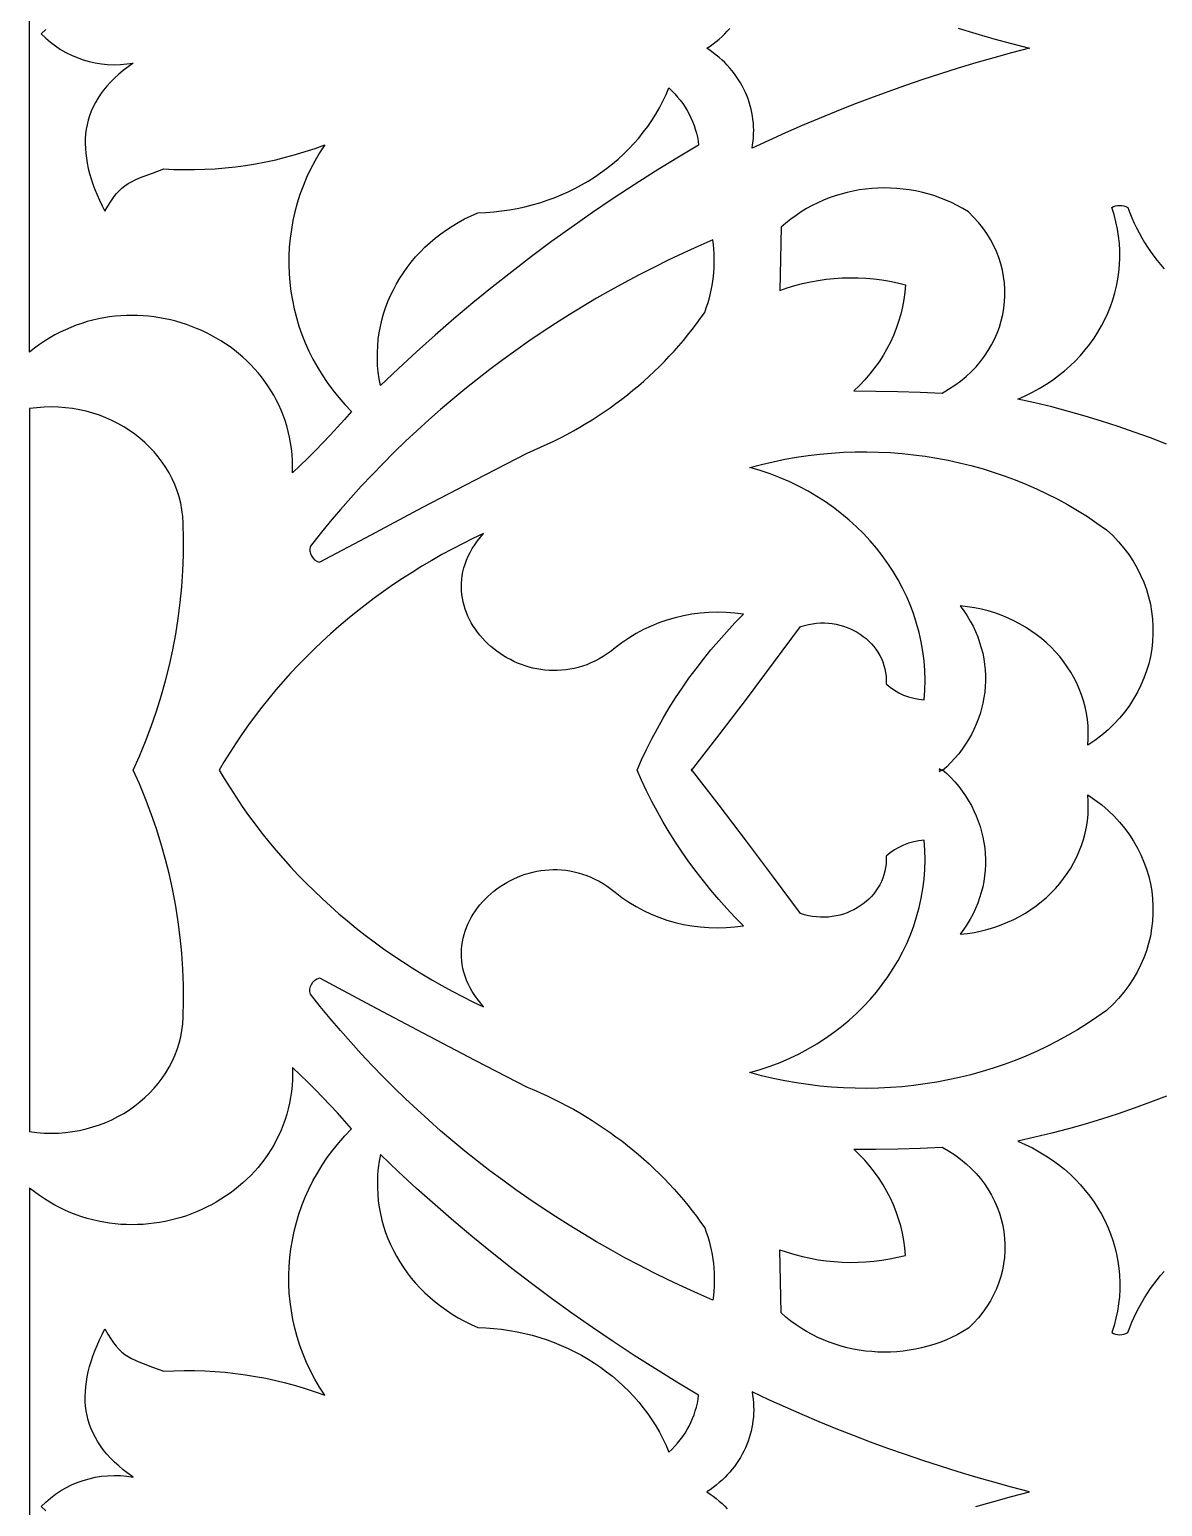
# Model space of a CAD drawing. Extents: x -3069 to -2029, y 258 to 1298.
# Drawn here: x -2194.2 to -2126.8, y 734 to 821.8 of the extents above; entities that cross this region are included whole.
import ezdxf

# ---------------------------------------------------------------- set-up
doc = ezdxf.new("R2010")
doc.units = 0
doc.layers.add('LAYER_1', color=18, linetype='CONTINUOUS')

msp = doc.modelspace()

# ---------------------------------------------------------------- linework, layer by layer
at = {"layer": 'LAYER_1'}
for points in [[(-2193.243, 821.799), (-2193.506, 821.54), (-2193.242, 821.28), (-2192.963, 821.039), (-2192.67, 820.816), (-2192.363, 820.611), (-2192.044, 820.427), (-2191.714, 820.261), (-2191.374, 820.117), (-2191.025, 819.992), (-2190.668, 819.889), (-2190.304, 819.808), (-2189.934, 819.748), (-2189.56, 819.711), (-2189.181, 819.697), (-2188.801, 819.707), (-2188.418, 819.74), (-2188.035, 819.797), (-2188.341, 819.579), (-2188.629, 819.357), (-2188.899, 819.131), (-2189.15, 818.902), (-2189.384, 818.668), (-2189.6, 818.431), (-2189.798, 818.19), (-2189.979, 817.946), (-2190.143, 817.697), (-2190.29, 817.445), (-2190.42, 817.189), (-2190.535, 816.93), (-2190.633, 816.667), (-2190.715, 816.4), (-2190.781, 816.129), (-2190.832, 815.855), (-2190.868, 815.577), (-2190.889, 815.296), (-2190.894, 815.011), (-2190.886, 814.722), (-2190.863, 814.43), (-2190.825, 814.134), (-2190.774, 813.835), (-2190.71, 813.532), (-2190.631, 813.225), (-2190.54, 812.915), (-2190.435, 812.602), (-2190.318, 812.284), (-2190.188, 811.964), (-2190.046, 811.64), (-2189.892, 811.312), (-2189.725, 810.981), (-2189.55, 811.291), (-2189.38, 811.564), (-2189.214, 811.804), (-2189.048, 812.014), (-2188.88, 812.198), (-2188.708, 812.359), (-2188.529, 812.501), (-2188.341, 812.627), (-2188.142, 812.741), (-2187.929, 812.847), (-2187.7, 812.948), (-2187.453, 813.047), (-2186.891, 813.256), (-2186.227, 813.502), (-2185.615, 813.472), (-2185.004, 813.458), (-2184.393, 813.461), (-2183.783, 813.479), (-2183.174, 813.513), (-2182.567, 813.563), (-2181.962, 813.629), (-2181.359, 813.71), (-2180.758, 813.808), (-2180.16, 813.92), (-2179.566, 814.049), (-2178.975, 814.193), (-2178.388, 814.352), (-2177.806, 814.527), (-2177.227, 814.718), (-2176.654, 814.923), (-2176.957, 814.45), (-2177.237, 813.969), (-2177.493, 813.48), (-2177.726, 812.984), (-2177.936, 812.481), (-2178.122, 811.973), (-2178.285, 811.46), (-2178.426, 810.943), (-2178.543, 810.423), (-2178.637, 809.9), (-2178.709, 809.374), (-2178.758, 808.847), (-2178.784, 808.32), (-2178.787, 807.792), (-2178.768, 807.265), (-2178.726, 806.74), (-2178.662, 806.216), (-2178.576, 805.695), (-2178.467, 805.178), (-2178.336, 804.665), (-2178.183, 804.157), (-2178.008, 803.654), (-2177.811, 803.157), (-2177.592, 802.668), (-2177.351, 802.186), (-2177.089, 801.712), (-2176.804, 801.247), (-2176.498, 800.792), (-2176.171, 800.348), (-2175.821, 799.914), (-2175.451, 799.492), (-2175.059, 799.083), (-2175.476, 798.608), (-2175.9, 798.138), (-2176.33, 797.673), (-2176.766, 797.213), (-2177.208, 796.758), (-2177.655, 796.309), (-2178.109, 795.866), (-2178.569, 795.427), (-2178.564, 795.796), (-2178.573, 796.159), (-2178.596, 796.516), (-2178.633, 796.868), (-2178.684, 797.214), (-2178.747, 797.554), (-2178.823, 797.888), (-2178.912, 798.216), (-2179.013, 798.538), (-2179.125, 798.853), (-2179.249, 799.162), (-2179.384, 799.464), (-2179.531, 799.759), (-2179.687, 800.047), (-2179.854, 800.328), (-2180.031, 800.602), (-2180.218, 800.868), (-2180.414, 801.127), (-2180.619, 801.378), (-2180.833, 801.621), (-2181.055, 801.857), (-2181.286, 802.084), (-2181.524, 802.304), (-2181.769, 802.515), (-2182.022, 802.717), (-2182.282, 802.911), (-2182.548, 803.096), (-2182.821, 803.273), (-2183.1, 803.44), (-2183.384, 803.599), (-2183.673, 803.748), (-2183.968, 803.887), (-2184.267, 804.017), (-2184.571, 804.138), (-2184.879, 804.249), (-2185.19, 804.35), (-2185.506, 804.44), (-2185.824, 804.521), (-2186.145, 804.591), (-2186.469, 804.651), (-2186.795, 804.7), (-2187.123, 804.739), (-2187.452, 804.766), (-2187.783, 804.783), (-2188.115, 804.789), (-2188.448, 804.783), (-2188.781, 804.766), (-2189.114, 804.737), (-2189.447, 804.697), (-2189.779, 804.645), (-2190.111, 804.581), (-2190.441, 804.505), (-2190.77, 804.417), (-2191.097, 804.316), (-2191.422, 804.204), (-2191.745, 804.078), (-2192.065, 803.94), (-2192.382, 803.789), (-2192.696, 803.624), (-2193.006, 803.447), (-2193.312, 803.257), (-2193.614, 803.053), (-2193.912, 802.835), (-2194.204, 802.604), (-2194.204, 821.541), (-2194.204, 840.478)], [(-2138.987, 821.865), (-2137.931, 821.548), (-2136.871, 821.244), (-2135.807, 820.953), (-2134.738, 820.674), (-2135.807, 820.395), (-2136.871, 820.103), (-2137.931, 819.799), (-2138.987, 819.483), (-2140.038, 819.154), (-2141.084, 818.812), (-2142.124, 818.459), (-2143.16, 818.093), (-2144.19, 817.714), (-2145.215, 817.324), (-2146.234, 816.921), (-2147.248, 816.507), (-2148.256, 816.08), (-2149.257, 815.641), (-2150.253, 815.19), (-2151.243, 814.728), (-2151.206, 814.942), (-2151.178, 815.157), (-2151.158, 815.371), (-2151.147, 815.585), (-2151.144, 815.798), (-2151.149, 816.01), (-2151.163, 816.222), (-2151.185, 816.432), (-2151.214, 816.641), (-2151.252, 816.849), (-2151.298, 817.055), (-2151.351, 817.259), (-2151.412, 817.461), (-2151.481, 817.661), (-2151.557, 817.858), (-2151.64, 818.053), (-2151.731, 818.245), (-2151.83, 818.434), (-2151.935, 818.62), (-2152.048, 818.803), (-2152.167, 818.983), (-2152.294, 819.158), (-2152.427, 819.33), (-2152.567, 819.498), (-2152.714, 819.661), (-2152.868, 819.821), (-2153.028, 819.975), (-2153.194, 820.125), (-2153.367, 820.27), (-2153.546, 820.41), (-2153.731, 820.545), (-2153.923, 820.674), (-2153.731, 820.803), (-2153.546, 820.938), (-2153.367, 821.078), (-2153.194, 821.223), (-2153.028, 821.372), (-2152.868, 821.527), (-2152.714, 821.686), (-2152.567, 821.85)], [(-2126.605, 797.133), (-2127.555, 797.501), (-2128.513, 797.851), (-2129.479, 798.184), (-2130.453, 798.501), (-2131.436, 798.799), (-2132.425, 799.081), (-2133.422, 799.344), (-2134.426, 799.59), (-2135.437, 799.818), (-2134.997, 800.01), (-2134.571, 800.218), (-2134.16, 800.443), (-2133.763, 800.683), (-2133.381, 800.938), (-2133.015, 801.207), (-2132.665, 801.49), (-2132.33, 801.786), (-2132.011, 802.094), (-2131.71, 802.414), (-2131.425, 802.745), (-2131.157, 803.086), (-2130.906, 803.438), (-2130.674, 803.799), (-2130.459, 804.168), (-2130.263, 804.546), (-2130.085, 804.931), (-2129.926, 805.324), (-2129.787, 805.722), (-2129.667, 806.127), (-2129.566, 806.536), (-2129.486, 806.95), (-2129.426, 807.368), (-2129.387, 807.789), (-2129.369, 808.213), (-2129.372, 808.639), (-2129.397, 809.067), (-2129.444, 809.495), (-2129.513, 809.924), (-2129.604, 810.353), (-2129.718, 810.78), (-2129.855, 811.206), (-2129.743, 811.26), (-2129.624, 811.299), (-2129.502, 811.322), (-2129.379, 811.33), (-2129.255, 811.322), (-2129.133, 811.299), (-2129.015, 811.26), (-2128.902, 811.206), (-2128.784, 810.894), (-2128.657, 810.586), (-2128.522, 810.284), (-2128.378, 809.987), (-2128.226, 809.695), (-2128.067, 809.409), (-2127.9, 809.128), (-2127.725, 808.853), (-2127.543, 808.583), (-2127.354, 808.319), (-2127.158, 808.061), (-2126.955, 807.809), (-2126.745, 807.562)], [(-2193.243, 733.702), (-2193.506, 733.962), (-2193.242, 734.222), (-2192.963, 734.463), (-2192.67, 734.686), (-2192.363, 734.89), (-2192.044, 735.075), (-2191.714, 735.24), (-2191.374, 735.385), (-2191.025, 735.509), (-2190.668, 735.612), (-2190.304, 735.694), (-2189.934, 735.753), (-2189.56, 735.79), (-2189.181, 735.804), (-2188.801, 735.795), (-2188.418, 735.762), (-2188.035, 735.704), (-2188.341, 735.922), (-2188.629, 736.145), (-2188.899, 736.37), (-2189.15, 736.6), (-2189.384, 736.833), (-2189.6, 737.071), (-2189.798, 737.311), (-2189.979, 737.556), (-2190.143, 737.804), (-2190.29, 738.057), (-2190.42, 738.312), (-2190.535, 738.572), (-2190.633, 738.835), (-2190.715, 739.102), (-2190.781, 739.372), (-2190.832, 739.647), (-2190.868, 739.924), (-2190.889, 740.206), (-2190.894, 740.491), (-2190.886, 740.78), (-2190.863, 741.072), (-2190.825, 741.368), (-2190.774, 741.667), (-2190.71, 741.97), (-2190.631, 742.277), (-2190.54, 742.587), (-2190.435, 742.9), (-2190.318, 743.217), (-2190.188, 743.538), (-2190.046, 743.862), (-2189.892, 744.19), (-2189.725, 744.521), (-2189.55, 744.211), (-2189.38, 743.938), (-2189.214, 743.698), (-2189.048, 743.488), (-2188.88, 743.304), (-2188.708, 743.143), (-2188.529, 743.001), (-2188.341, 742.875), (-2188.142, 742.761), (-2187.929, 742.655), (-2187.7, 742.554), (-2187.453, 742.455), (-2186.891, 742.246), (-2186.227, 742), (-2185.615, 742.03), (-2185.004, 742.043), (-2184.393, 742.041), (-2183.783, 742.023), (-2183.174, 741.989), (-2182.567, 741.939), (-2181.962, 741.873), (-2181.359, 741.791), (-2180.758, 741.694), (-2180.16, 741.581), (-2179.566, 741.453), (-2178.975, 741.309), (-2178.388, 741.149), (-2177.806, 740.974), (-2177.227, 740.784), (-2176.654, 740.578), (-2176.957, 741.051), (-2177.237, 741.533), (-2177.493, 742.022), (-2177.726, 742.518), (-2177.936, 743.02), (-2178.122, 743.528), (-2178.285, 744.041), (-2178.426, 744.558), (-2178.543, 745.079), (-2178.637, 745.602), (-2178.709, 746.128), (-2178.758, 746.654), (-2178.784, 747.182), (-2178.787, 747.71), (-2178.768, 748.236), (-2178.726, 748.762), (-2178.662, 749.286), (-2178.576, 749.806), (-2178.467, 750.324), (-2178.336, 750.837), (-2178.183, 751.345), (-2178.008, 751.848), (-2177.811, 752.344), (-2177.592, 752.834), (-2177.351, 753.316), (-2177.089, 753.79), (-2176.804, 754.255), (-2176.498, 754.71), (-2176.171, 755.154), (-2175.821, 755.588), (-2175.451, 756.01), (-2175.059, 756.419), (-2175.476, 756.894), (-2175.9, 757.364), (-2176.33, 757.829), (-2176.766, 758.289), (-2177.208, 758.743), (-2177.655, 759.192), (-2178.109, 759.636), (-2178.569, 760.074), (-2178.564, 759.706), (-2178.573, 759.343), (-2178.596, 758.986), (-2178.633, 758.634), (-2178.684, 758.288), (-2178.747, 757.948), (-2178.823, 757.613), (-2178.912, 757.285), (-2179.013, 756.964), (-2179.125, 756.649), (-2179.249, 756.34), (-2179.384, 756.038), (-2179.531, 755.743), (-2179.687, 755.455), (-2179.854, 755.174), (-2180.031, 754.9), (-2180.218, 754.634), (-2180.414, 754.375), (-2180.619, 754.124), (-2180.833, 753.88), (-2181.055, 753.645), (-2181.286, 753.417), (-2181.524, 753.198), (-2181.769, 752.987), (-2182.022, 752.785), (-2182.282, 752.591), (-2182.548, 752.405), (-2182.821, 752.229), (-2183.1, 752.061), (-2183.384, 751.903), (-2183.673, 751.754), (-2183.968, 751.614), (-2184.267, 751.484), (-2184.571, 751.364), (-2184.879, 751.253), (-2185.19, 751.152), (-2185.506, 751.061), (-2185.824, 750.981), (-2186.145, 750.911), (-2186.469, 750.851), (-2186.795, 750.801), (-2187.123, 750.763), (-2187.452, 750.735), (-2187.783, 750.719), (-2188.115, 750.713), (-2188.448, 750.719), (-2188.781, 750.736), (-2189.114, 750.764), (-2189.447, 750.805), (-2189.779, 750.857), (-2190.111, 750.921), (-2190.441, 750.997), (-2190.77, 751.085), (-2191.097, 751.185), (-2191.422, 751.298), (-2191.745, 751.424), (-2192.065, 751.562), (-2192.382, 751.713), (-2192.696, 751.877), (-2193.006, 752.054), (-2193.312, 752.245), (-2193.614, 752.449), (-2193.912, 752.666), (-2194.204, 752.897), (-2194.204, 733.96), (-2194.204, 715.024)], [(-2126.605, 758.368), (-2127.555, 758.001), (-2128.513, 757.651), (-2129.479, 757.317), (-2130.453, 757.001), (-2131.436, 756.702), (-2132.425, 756.421), (-2133.422, 756.158), (-2134.426, 755.912), (-2135.437, 755.684), (-2134.997, 755.492), (-2134.571, 755.283), (-2134.16, 755.058), (-2133.763, 754.818), (-2133.381, 754.563), (-2133.015, 754.294), (-2132.665, 754.012), (-2132.33, 753.716), (-2132.011, 753.408), (-2131.71, 753.088), (-2131.425, 752.757), (-2131.157, 752.415), (-2130.906, 752.064), (-2130.674, 751.703), (-2130.459, 751.333), (-2130.263, 750.956), (-2130.085, 750.57), (-2129.926, 750.178), (-2129.787, 749.779), (-2129.667, 749.375), (-2129.566, 748.966), (-2129.486, 748.552), (-2129.426, 748.134), (-2129.387, 747.712), (-2129.369, 747.288), (-2129.372, 746.862), (-2129.397, 746.435), (-2129.444, 746.006), (-2129.513, 745.578), (-2129.604, 745.149), (-2129.718, 744.722), (-2129.855, 744.296), (-2129.743, 744.241), (-2129.624, 744.203), (-2129.502, 744.179), (-2129.379, 744.172), (-2129.255, 744.179), (-2129.133, 744.203), (-2129.015, 744.241), (-2128.902, 744.296), (-2128.784, 744.608), (-2128.657, 744.916), (-2128.522, 745.218), (-2128.378, 745.515), (-2128.226, 745.807), (-2128.067, 746.093), (-2127.9, 746.374), (-2127.725, 746.649), (-2127.543, 746.919), (-2127.354, 747.182), (-2127.158, 747.441), (-2126.955, 747.693), (-2126.745, 747.94)], [(-2137.931, 733.953), (-2136.871, 734.257), (-2135.807, 734.549), (-2134.738, 734.828), (-2135.807, 735.107), (-2136.871, 735.398), (-2137.931, 735.703), (-2138.987, 736.019), (-2140.038, 736.348), (-2141.084, 736.689), (-2142.124, 737.043), (-2143.16, 737.409), (-2144.19, 737.787), (-2145.215, 738.178), (-2146.234, 738.58), (-2147.248, 738.995), (-2148.256, 739.422), (-2149.257, 739.861), (-2150.253, 740.311), (-2151.243, 740.774), (-2151.206, 740.56), (-2151.178, 740.345), (-2151.158, 740.131), (-2151.147, 739.917), (-2151.144, 739.704), (-2151.149, 739.491), (-2151.163, 739.28), (-2151.185, 739.07), (-2151.214, 738.86), (-2151.252, 738.653), (-2151.298, 738.447), (-2151.351, 738.243), (-2151.412, 738.041), (-2151.481, 737.841), (-2151.557, 737.644), (-2151.64, 737.449), (-2151.731, 737.257), (-2151.83, 737.067), (-2151.935, 736.881), (-2152.048, 736.699), (-2152.167, 736.519), (-2152.294, 736.344), (-2152.427, 736.172), (-2152.567, 736.004), (-2152.714, 735.84), (-2152.868, 735.681), (-2153.028, 735.526), (-2153.194, 735.377), (-2153.367, 735.232), (-2153.546, 735.092), (-2153.731, 734.957), (-2153.923, 734.828), (-2153.731, 734.699), (-2153.546, 734.564), (-2153.367, 734.424), (-2153.194, 734.279), (-2153.028, 734.129), (-2152.868, 733.975), (-2152.714, 733.815)]]:
    msp.add_lwpolyline(points, dxfattribs=at)
for points in [[(-2173.34, 800.62), (-2173.413, 801.016), (-2173.468, 801.412), (-2173.504, 801.806), (-2173.521, 802.2), (-2173.521, 802.592), (-2173.502, 802.981), (-2173.466, 803.368), (-2173.412, 803.752), (-2173.342, 804.133), (-2173.254, 804.509), (-2173.15, 804.881), (-2173.029, 805.248), (-2172.892, 805.61), (-2172.739, 805.967), (-2172.571, 806.317), (-2172.387, 806.66), (-2172.188, 806.997), (-2171.974, 807.325), (-2171.745, 807.646), (-2171.502, 807.959), (-2171.245, 808.263), (-2170.974, 808.557), (-2170.69, 808.842), (-2170.391, 809.117), (-2170.08, 809.381), (-2169.756, 809.633), (-2169.419, 809.875), (-2169.07, 810.104), (-2168.709, 810.322), (-2168.335, 810.526), (-2167.95, 810.717), (-2167.554, 810.894), (-2167.077, 810.913), (-2166.604, 810.949), (-2166.135, 811), (-2165.671, 811.068), (-2165.212, 811.151), (-2164.758, 811.249), (-2164.31, 811.362), (-2163.869, 811.49), (-2163.434, 811.633), (-2163.007, 811.789), (-2162.586, 811.96), (-2162.174, 812.145), (-2161.77, 812.343), (-2161.374, 812.554), (-2160.988, 812.778), (-2160.611, 813.015), (-2160.244, 813.264), (-2159.887, 813.526), (-2159.541, 813.799), (-2159.205, 814.084), (-2158.882, 814.381), (-2158.57, 814.688), (-2158.27, 815.007), (-2157.983, 815.336), (-2157.708, 815.676), (-2157.448, 816.025), (-2157.201, 816.385), (-2156.968, 816.754), (-2156.749, 817.133), (-2156.546, 817.52), (-2156.358, 817.917), (-2156.186, 818.322), (-2156.003, 818.146), (-2155.83, 817.964), (-2155.665, 817.776), (-2155.51, 817.582), (-2155.363, 817.383), (-2155.227, 817.179), (-2155.1, 816.97), (-2154.983, 816.756), (-2154.875, 816.538), (-2154.778, 816.317), (-2154.691, 816.091), (-2154.615, 815.862), (-2154.549, 815.63), (-2154.494, 815.395), (-2154.45, 815.157), (-2154.416, 814.917), (-2155.707, 814.148), (-2156.984, 813.362), (-2158.247, 812.558), (-2159.497, 811.737), (-2160.732, 810.9), (-2161.954, 810.046), (-2163.16, 809.175), (-2164.353, 808.288), (-2165.53, 807.385), (-2166.693, 806.465), (-2167.84, 805.53), (-2168.972, 804.579), (-2170.088, 803.612), (-2171.188, 802.63), (-2172.272, 801.632)], [(-2145.185, 800.298), (-2143.874, 800.291), (-2142.563, 800.268), (-2141.253, 800.229), (-2139.944, 800.174), (-2139.555, 800.395), (-2139.187, 800.634), (-2138.84, 800.888), (-2138.514, 801.157), (-2138.208, 801.441), (-2137.924, 801.737), (-2137.661, 802.045), (-2137.419, 802.365), (-2137.199, 802.695), (-2137, 803.034), (-2136.823, 803.381), (-2136.668, 803.736), (-2136.535, 804.098), (-2136.424, 804.464), (-2136.336, 804.836), (-2136.27, 805.211), (-2136.226, 805.589), (-2136.206, 805.969), (-2136.208, 806.349), (-2136.233, 806.729), (-2136.281, 807.109), (-2136.353, 807.486), (-2136.448, 807.86), (-2136.566, 808.231), (-2136.708, 808.597), (-2136.874, 808.957), (-2137.064, 809.31), (-2137.278, 809.656), (-2137.517, 809.993), (-2137.779, 810.32), (-2138.066, 810.638), (-2138.378, 810.943), (-2138.706, 811.142), (-2139.04, 811.326), (-2139.381, 811.494), (-2139.727, 811.648), (-2140.079, 811.786), (-2140.435, 811.91), (-2140.794, 812.019), (-2141.158, 812.113), (-2141.524, 812.192), (-2141.893, 812.256), (-2142.263, 812.306), (-2142.635, 812.341), (-2143.008, 812.362), (-2143.381, 812.368), (-2143.753, 812.359), (-2144.125, 812.336), (-2144.495, 812.298), (-2144.863, 812.247), (-2145.228, 812.18), (-2145.591, 812.1), (-2145.95, 812.005), (-2146.305, 811.896), (-2146.655, 811.773), (-2147, 811.636), (-2147.339, 811.484), (-2147.672, 811.319), (-2147.998, 811.14), (-2148.317, 810.946), (-2148.627, 810.739), (-2148.93, 810.518), (-2149.223, 810.283), (-2149.506, 810.035), (-2149.593, 806.272), (-2149.145, 806.426), (-2148.691, 806.564), (-2148.232, 806.683), (-2147.769, 806.785), (-2147.303, 806.869), (-2146.834, 806.935), (-2146.362, 806.983), (-2145.889, 807.014), (-2145.415, 807.026), (-2144.941, 807.021), (-2144.467, 806.998), (-2143.993, 806.956), (-2143.522, 806.897), (-2143.052, 806.82), (-2142.585, 806.724), (-2142.122, 806.611), (-2142.159, 806.167), (-2142.219, 805.727), (-2142.299, 805.292), (-2142.402, 804.861), (-2142.525, 804.436), (-2142.669, 804.017), (-2142.834, 803.604), (-2143.018, 803.199), (-2143.223, 802.802), (-2143.447, 802.414), (-2143.69, 802.034), (-2143.953, 801.665), (-2144.233, 801.306), (-2144.533, 800.958), (-2144.85, 800.622)], [(-2154.058, 804.97), (-2153.964, 805.23), (-2153.878, 805.492), (-2153.8, 805.756), (-2153.731, 806.022), (-2153.671, 806.289), (-2153.619, 806.558), (-2153.575, 806.827), (-2153.54, 807.098), (-2153.513, 807.369), (-2153.495, 807.641), (-2153.486, 807.914), (-2153.485, 808.187), (-2153.493, 808.46), (-2153.509, 808.732), (-2153.534, 809.005), (-2153.568, 809.278), (-2154.461, 808.887), (-2155.346, 808.484), (-2156.223, 808.069), (-2157.091, 807.641), (-2157.952, 807.201), (-2158.804, 806.748), (-2159.647, 806.284), (-2160.481, 805.807), (-2161.307, 805.319), (-2162.123, 804.819), (-2162.931, 804.308), (-2163.729, 803.784), (-2164.517, 803.25), (-2165.296, 802.704), (-2166.065, 802.147), (-2166.824, 801.579), (-2167.573, 801), (-2168.312, 800.41), (-2169.04, 799.809), (-2169.758, 799.198), (-2170.465, 798.576), (-2171.161, 797.944), (-2171.847, 797.302), (-2172.521, 796.649), (-2173.184, 795.986), (-2173.835, 795.313), (-2174.475, 794.631), (-2175.104, 793.939), (-2175.72, 793.237), (-2176.325, 792.525), (-2176.917, 791.804), (-2177.498, 791.074), (-2177.519, 790.999), (-2177.531, 790.924), (-2177.536, 790.849), (-2177.532, 790.774), (-2177.521, 790.701), (-2177.503, 790.63), (-2177.444, 790.494), (-2177.36, 790.37), (-2177.25, 790.262), (-2177.118, 790.173), (-2177.044, 790.137), (-2176.966, 790.107), (-2173.892, 791.749), (-2170.81, 793.379), (-2167.72, 794.997), (-2164.623, 796.602), (-2164.216, 796.771), (-2163.814, 796.947), (-2163.415, 797.13), (-2163.021, 797.319), (-2162.631, 797.514), (-2162.246, 797.716), (-2161.865, 797.924), (-2161.488, 798.138), (-2161.117, 798.359), (-2160.75, 798.585), (-2160.388, 798.818), (-2160.031, 799.057), (-2159.679, 799.301), (-2159.332, 799.551), (-2158.99, 799.807), (-2158.654, 800.069), (-2158.322, 800.336), (-2157.997, 800.609), (-2157.677, 800.887), (-2157.362, 801.17), (-2157.053, 801.459), (-2156.75, 801.754), (-2156.453, 802.053), (-2156.162, 802.357), (-2155.877, 802.667), (-2155.598, 802.981), (-2155.325, 803.301), (-2155.059, 803.625), (-2154.799, 803.954), (-2154.545, 804.288), (-2154.298, 804.627)], [(-2194.204, 777.751), (-2194.204, 756.254), (-2193.768, 756.2), (-2193.336, 756.168), (-2192.906, 756.158), (-2192.48, 756.169), (-2192.06, 756.201), (-2191.645, 756.253), (-2191.236, 756.325), (-2190.834, 756.416), (-2190.439, 756.526), (-2190.053, 756.654), (-2189.675, 756.799), (-2189.308, 756.962), (-2188.951, 757.142), (-2188.604, 757.338), (-2188.27, 757.55), (-2187.948, 757.777), (-2187.639, 758.018), (-2187.344, 758.274), (-2187.064, 758.544), (-2186.799, 758.827), (-2186.55, 759.122), (-2186.317, 759.43), (-2186.102, 759.75), (-2185.905, 760.081), (-2185.727, 760.422), (-2185.568, 760.774), (-2185.429, 761.136), (-2185.311, 761.506), (-2185.214, 761.886), (-2185.14, 762.274), (-2185.089, 762.669), (-2185.061, 763.072), (-2185.04, 764.02), (-2185.048, 764.967), (-2185.083, 765.912), (-2185.147, 766.854), (-2185.239, 767.794), (-2185.359, 768.73), (-2185.506, 769.663), (-2185.681, 770.592), (-2185.884, 771.515), (-2186.114, 772.433), (-2186.371, 773.346), (-2186.656, 774.252), (-2186.967, 775.152), (-2187.305, 776.044), (-2187.67, 776.928), (-2188.038, 777.751), (-2187.67, 778.573), (-2187.305, 779.458), (-2186.967, 780.35), (-2186.656, 781.249), (-2186.371, 782.156), (-2186.114, 783.068), (-2185.884, 783.987), (-2185.681, 784.91), (-2185.506, 785.839), (-2185.359, 786.771), (-2185.239, 787.708), (-2185.147, 788.648), (-2185.083, 789.59), (-2185.048, 790.535), (-2185.04, 791.482), (-2185.061, 792.43), (-2185.089, 792.833), (-2185.14, 793.228), (-2185.214, 793.616), (-2185.311, 793.995), (-2185.429, 794.366), (-2185.568, 794.728), (-2185.727, 795.079), (-2185.905, 795.421), (-2186.102, 795.752), (-2186.317, 796.071), (-2186.55, 796.379), (-2186.799, 796.675), (-2187.064, 796.958), (-2187.344, 797.227), (-2187.639, 797.483), (-2187.948, 797.725), (-2188.27, 797.952), (-2188.604, 798.164), (-2188.951, 798.36), (-2189.308, 798.539), (-2189.675, 798.702), (-2190.053, 798.848), (-2190.439, 798.976), (-2190.834, 799.086), (-2191.236, 799.177), (-2191.645, 799.249), (-2192.06, 799.301), (-2192.48, 799.333), (-2192.906, 799.344), (-2193.336, 799.334), (-2193.768, 799.302), (-2194.204, 799.248)], [(-2154.851, 777.751), (-2154.852, 777.725), (-2154.851, 777.722), (-2153.201, 779.842), (-2151.571, 781.977), (-2149.959, 784.125), (-2148.364, 786.284), (-2148.125, 786.357), (-2147.885, 786.414), (-2147.646, 786.457), (-2147.407, 786.485), (-2147.17, 786.5), (-2146.935, 786.5), (-2146.702, 786.487), (-2146.472, 786.461), (-2146.246, 786.423), (-2146.024, 786.372), (-2145.806, 786.309), (-2145.594, 786.235), (-2145.387, 786.15), (-2145.186, 786.053), (-2144.993, 785.947), (-2144.806, 785.83), (-2144.628, 785.703), (-2144.458, 785.567), (-2144.297, 785.422), (-2144.145, 785.268), (-2144.003, 785.106), (-2143.872, 784.936), (-2143.753, 784.759), (-2143.644, 784.574), (-2143.548, 784.382), (-2143.465, 784.184), (-2143.395, 783.979), (-2143.339, 783.769), (-2143.297, 783.554), (-2143.27, 783.333), (-2143.259, 783.108), (-2143.264, 782.878), (-2143.029, 782.68), (-2142.776, 782.502), (-2142.508, 782.347), (-2142.227, 782.215), (-2141.933, 782.106), (-2141.629, 782.021), (-2141.317, 781.961), (-2140.998, 781.928), (-2140.96, 782.512), (-2140.95, 783.093), (-2140.968, 783.67), (-2141.012, 784.242), (-2141.084, 784.809), (-2141.181, 785.369), (-2141.305, 785.923), (-2141.453, 786.47), (-2141.627, 787.008), (-2141.825, 787.538), (-2142.046, 788.059), (-2142.291, 788.57), (-2142.559, 789.071), (-2142.849, 789.56), (-2143.162, 790.037), (-2143.495, 790.502), (-2143.85, 790.955), (-2144.225, 791.393), (-2144.621, 791.817), (-2145.035, 792.226), (-2145.469, 792.62), (-2145.922, 792.998), (-2146.393, 793.358), (-2146.881, 793.701), (-2147.386, 794.026), (-2147.909, 794.333), (-2148.447, 794.62), (-2149.002, 794.887), (-2149.571, 795.133), (-2150.156, 795.358), (-2150.754, 795.562), (-2151.367, 795.742), (-2150.68, 795.926), (-2149.991, 796.089), (-2149.298, 796.232), (-2148.603, 796.355), (-2147.906, 796.458), (-2147.208, 796.542), (-2146.509, 796.605), (-2145.809, 796.649), (-2145.11, 796.674), (-2144.411, 796.679), (-2143.713, 796.665), (-2143.017, 796.631), (-2142.323, 796.578), (-2141.631, 796.507), (-2140.942, 796.416), (-2140.257, 796.306), (-2139.576, 796.177), (-2138.899, 796.03), (-2138.227, 795.864), (-2137.561, 795.679), (-2136.901, 795.475), (-2136.247, 795.254), (-2135.6, 795.014), (-2134.96, 794.755), (-2134.328, 794.479), (-2133.705, 794.184), (-2133.09, 793.872), (-2132.485, 793.541), (-2131.889, 793.193), (-2131.304, 792.826), (-2130.73, 792.443), (-2130.167, 792.041), (-2129.796, 791.692), (-2129.451, 791.328), (-2129.134, 790.953), (-2128.844, 790.566), (-2128.58, 790.168), (-2128.343, 789.761), (-2128.133, 789.345), (-2127.949, 788.923), (-2127.792, 788.493), (-2127.661, 788.059), (-2127.557, 787.62), (-2127.479, 787.178), (-2127.426, 786.733), (-2127.4, 786.287), (-2127.4, 785.841), (-2127.425, 785.396), (-2127.477, 784.953), (-2127.554, 784.513), (-2127.656, 784.076), (-2127.784, 783.644), (-2127.938, 783.219), (-2128.116, 782.8), (-2128.32, 782.39), (-2128.549, 781.988), (-2128.803, 781.596), (-2129.082, 781.216), (-2129.386, 780.847), (-2129.715, 780.492), (-2130.068, 780.151), (-2130.446, 779.825), (-2130.849, 779.515), (-2131.276, 779.223), (-2131.25, 779.614), (-2131.246, 780.001), (-2131.263, 780.385), (-2131.301, 780.764), (-2131.359, 781.138), (-2131.437, 781.507), (-2131.534, 781.87), (-2131.649, 782.227), (-2131.784, 782.576), (-2131.936, 782.918), (-2132.105, 783.252), (-2132.292, 783.578), (-2132.495, 783.894), (-2132.714, 784.201), (-2132.948, 784.498), (-2133.198, 784.785), (-2133.462, 785.06), (-2133.741, 785.324), (-2134.033, 785.575), (-2134.338, 785.815), (-2134.656, 786.041), (-2134.986, 786.253), (-2135.329, 786.451), (-2135.682, 786.635), (-2136.046, 786.803), (-2136.421, 786.956), (-2136.806, 787.093), (-2137.2, 787.213), (-2137.603, 787.316), (-2138.015, 787.401), (-2138.435, 787.468), (-2138.862, 787.516), (-2138.646, 787.221), (-2138.447, 786.92), (-2138.265, 786.613), (-2138.1, 786.303), (-2137.952, 785.988), (-2137.821, 785.669), (-2137.707, 785.347), (-2137.608, 785.023), (-2137.527, 784.696), (-2137.462, 784.368), (-2137.413, 784.038), (-2137.38, 783.708), (-2137.363, 783.377), (-2137.362, 783.047), (-2137.376, 782.717), (-2137.407, 782.389), (-2137.453, 782.062), (-2137.514, 781.738), (-2137.591, 781.416), (-2137.683, 781.098), (-2137.79, 780.783), (-2137.912, 780.473), (-2138.048, 780.167), (-2138.2, 779.866), (-2138.367, 779.571), (-2138.547, 779.283), (-2138.743, 779.001), (-2138.953, 778.726), (-2139.177, 778.458), (-2139.415, 778.199), (-2139.667, 777.948), (-2139.933, 777.707), (-2140.107, 777.829), (-2140.109, 777.827), (-2140.025, 777.751), (-2140.109, 777.675), (-2140.107, 777.673), (-2139.933, 777.795), (-2139.667, 777.553), (-2139.415, 777.303), (-2139.177, 777.044), (-2138.953, 776.776), (-2138.743, 776.501), (-2138.547, 776.219), (-2138.367, 775.93), (-2138.2, 775.635), (-2138.048, 775.335), (-2137.912, 775.029), (-2137.79, 774.718), (-2137.683, 774.404), (-2137.591, 774.085), (-2137.514, 773.764), (-2137.453, 773.439), (-2137.407, 773.113), (-2137.376, 772.784), (-2137.362, 772.455), (-2137.363, 772.125), (-2137.38, 771.794), (-2137.413, 771.464), (-2137.462, 771.134), (-2137.527, 770.806), (-2137.608, 770.479), (-2137.707, 770.154), (-2137.821, 769.833), (-2137.952, 769.514), (-2138.1, 769.199), (-2138.265, 768.888), (-2138.447, 768.582), (-2138.646, 768.281), (-2138.862, 767.986), (-2138.435, 768.034), (-2138.015, 768.101), (-2137.603, 768.186), (-2137.2, 768.289), (-2136.806, 768.409), (-2136.421, 768.545), (-2136.046, 768.698), (-2135.682, 768.867), (-2135.329, 769.05), (-2134.986, 769.249), (-2134.656, 769.461), (-2134.338, 769.687), (-2134.033, 769.926), (-2133.741, 770.178), (-2133.462, 770.442), (-2133.198, 770.717), (-2132.948, 771.004), (-2132.714, 771.301), (-2132.495, 771.608), (-2132.292, 771.924), (-2132.105, 772.25), (-2131.936, 772.584), (-2131.784, 772.926), (-2131.649, 773.275), (-2131.534, 773.632), (-2131.437, 773.995), (-2131.359, 774.363), (-2131.301, 774.738), (-2131.263, 775.117), (-2131.246, 775.5), (-2131.25, 775.888), (-2131.276, 776.279), (-2130.849, 775.986), (-2130.446, 775.677), (-2130.068, 775.351), (-2129.715, 775.01), (-2129.386, 774.654), (-2129.082, 774.286), (-2128.803, 773.905), (-2128.549, 773.514), (-2128.32, 773.112), (-2128.116, 772.702), (-2127.938, 772.283), (-2127.784, 771.857), (-2127.656, 771.426), (-2127.554, 770.989), (-2127.477, 770.549), (-2127.425, 770.105), (-2127.4, 769.66), (-2127.4, 769.214), (-2127.426, 768.769), (-2127.479, 768.324), (-2127.557, 767.882), (-2127.661, 767.443), (-2127.792, 767.008), (-2127.949, 766.579), (-2128.133, 766.156), (-2128.343, 765.741), (-2128.58, 765.334), (-2128.844, 764.936), (-2129.134, 764.549), (-2129.451, 764.173), (-2129.796, 763.81), (-2130.167, 763.461), (-2130.73, 763.059), (-2131.304, 762.675), (-2131.889, 762.309), (-2132.485, 761.961), (-2133.09, 761.63), (-2133.705, 761.318), (-2134.328, 761.023), (-2134.96, 760.746), (-2135.6, 760.488), (-2136.247, 760.248), (-2136.901, 760.026), (-2137.561, 759.823), (-2138.227, 759.638), (-2138.899, 759.472), (-2139.576, 759.325), (-2140.257, 759.196), (-2140.942, 759.086), (-2141.631, 758.995), (-2142.323, 758.923), (-2143.017, 758.87), (-2143.713, 758.837), (-2144.411, 758.823), (-2145.11, 758.828), (-2145.809, 758.852), (-2146.509, 758.896), (-2147.208, 758.96), (-2147.906, 759.044), (-2148.603, 759.147), (-2149.298, 759.27), (-2149.991, 759.413), (-2150.68, 759.576), (-2151.367, 759.759), (-2150.754, 759.94), (-2150.156, 760.143), (-2149.571, 760.368), (-2149.002, 760.615), (-2148.447, 760.882), (-2147.909, 761.169), (-2147.386, 761.475), (-2146.881, 761.8), (-2146.393, 762.144), (-2145.922, 762.504), (-2145.469, 762.882), (-2145.035, 763.275), (-2144.621, 763.685), (-2144.225, 764.109), (-2143.85, 764.547), (-2143.495, 764.999), (-2143.162, 765.464), (-2142.849, 765.942), (-2142.559, 766.431), (-2142.291, 766.932), (-2142.046, 767.443), (-2141.825, 767.963), (-2141.627, 768.493), (-2141.453, 769.032), (-2141.305, 769.578), (-2141.181, 770.132), (-2141.084, 770.693), (-2141.012, 771.26), (-2140.968, 771.832), (-2140.95, 772.409), (-2140.96, 772.99), (-2140.998, 773.574), (-2141.317, 773.54), (-2141.629, 773.481), (-2141.933, 773.396), (-2142.227, 773.287), (-2142.508, 773.155), (-2142.776, 772.999), (-2143.029, 772.822), (-2143.264, 772.623), (-2143.259, 772.394), (-2143.27, 772.169), (-2143.297, 771.948), (-2143.339, 771.732), (-2143.395, 771.522), (-2143.465, 771.318), (-2143.548, 771.12), (-2143.644, 770.928), (-2143.753, 770.743), (-2143.872, 770.566), (-2144.003, 770.396), (-2144.145, 770.234), (-2144.297, 770.08), (-2144.458, 769.935), (-2144.628, 769.799), (-2144.806, 769.672), (-2144.993, 769.555), (-2145.186, 769.448), (-2145.387, 769.352), (-2145.594, 769.267), (-2145.806, 769.192), (-2146.024, 769.13), (-2146.246, 769.079), (-2146.472, 769.04), (-2146.702, 769.014), (-2146.935, 769.002), (-2147.17, 769.002), (-2147.407, 769.016), (-2147.646, 769.045), (-2147.885, 769.087), (-2148.125, 769.145), (-2148.364, 769.218), (-2149.959, 771.377), (-2151.571, 773.524), (-2153.201, 775.659), (-2154.851, 777.78), (-2154.852, 777.777)], [(-2182.931, 777.751), (-2182.629, 777.242), (-2182.283, 776.686), (-2181.927, 776.136), (-2181.559, 775.593), (-2181.18, 775.057), (-2180.789, 774.528), (-2180.389, 774.006), (-2179.977, 773.492), (-2179.555, 772.985), (-2179.122, 772.485), (-2178.679, 771.994), (-2178.226, 771.51), (-2177.762, 771.034), (-2177.289, 770.566), (-2176.806, 770.106), (-2176.313, 769.655), (-2175.81, 769.212), (-2175.298, 768.778), (-2174.777, 768.352), (-2174.246, 767.936), (-2173.706, 767.528), (-2173.158, 767.13), (-2172.6, 766.741), (-2172.034, 766.361), (-2171.459, 765.991), (-2170.876, 765.631), (-2170.284, 765.28), (-2169.684, 764.94), (-2169.076, 764.609), (-2168.46, 764.289), (-2167.837, 763.979), (-2167.205, 763.68), (-2167.398, 763.902), (-2167.575, 764.126), (-2167.735, 764.352), (-2167.88, 764.579), (-2168.009, 764.808), (-2168.124, 765.037), (-2168.223, 765.266), (-2168.307, 765.496), (-2168.378, 765.726), (-2168.434, 765.956), (-2168.477, 766.185), (-2168.506, 766.413), (-2168.523, 766.641), (-2168.527, 766.867), (-2168.518, 767.091), (-2168.497, 767.313), (-2168.465, 767.534), (-2168.421, 767.751), (-2168.366, 767.967), (-2168.3, 768.179), (-2168.223, 768.388), (-2168.136, 768.593), (-2168.04, 768.795), (-2167.934, 768.993), (-2167.818, 769.186), (-2167.694, 769.375), (-2167.56, 769.559), (-2167.419, 769.738), (-2167.269, 769.911), (-2167.112, 770.079), (-2166.947, 770.241), (-2166.776, 770.396), (-2166.597, 770.546), (-2166.412, 770.688), (-2166.22, 770.823), (-2166.023, 770.952), (-2165.82, 771.072), (-2165.612, 771.185), (-2165.399, 771.29), (-2165.182, 771.386), (-2164.96, 771.474), (-2164.734, 771.552), (-2164.504, 771.622), (-2164.271, 771.682), (-2164.035, 771.733), (-2163.796, 771.773), (-2163.555, 771.804), (-2163.312, 771.823), (-2163.066, 771.832), (-2162.82, 771.83), (-2162.571, 771.817), (-2162.322, 771.792), (-2162.073, 771.755), (-2161.823, 771.706), (-2161.573, 771.644), (-2161.324, 771.57), (-2161.075, 771.483), (-2160.827, 771.383), (-2160.58, 771.269), (-2160.335, 771.141), (-2160.092, 771), (-2159.851, 770.844), (-2159.613, 770.674), (-2159.377, 770.488), (-2158.98, 770.182), (-2158.568, 769.898), (-2158.14, 769.638), (-2157.698, 769.401), (-2157.244, 769.187), (-2156.778, 768.998), (-2156.303, 768.832), (-2155.818, 768.692), (-2155.325, 768.576), (-2154.825, 768.485), (-2154.32, 768.42), (-2153.811, 768.381), (-2153.298, 768.368), (-2152.783, 768.381), (-2152.268, 768.421), (-2151.753, 768.489), (-2152.257, 769.004), (-2152.748, 769.529), (-2153.225, 770.063), (-2153.687, 770.608), (-2154.136, 771.161), (-2154.571, 771.723), (-2154.991, 772.295), (-2155.396, 772.874), (-2155.787, 773.462), (-2156.163, 774.058), (-2156.524, 774.662), (-2156.87, 775.273), (-2157.2, 775.892), (-2157.516, 776.518), (-2157.815, 777.15), (-2158.082, 777.751), (-2157.815, 778.351), (-2157.516, 778.984), (-2157.2, 779.61), (-2156.87, 780.228), (-2156.524, 780.84), (-2156.163, 781.444), (-2155.787, 782.04), (-2155.396, 782.628), (-2154.991, 783.207), (-2154.571, 783.778), (-2154.136, 784.341), (-2153.687, 784.894), (-2153.225, 785.438), (-2152.748, 785.973), (-2152.257, 786.498), (-2151.753, 787.013), (-2152.268, 787.08), (-2152.783, 787.12), (-2153.298, 787.134), (-2153.811, 787.121), (-2154.32, 787.082), (-2154.825, 787.017), (-2155.325, 786.926), (-2155.818, 786.81), (-2156.303, 786.669), (-2156.778, 786.504), (-2157.244, 786.315), (-2157.698, 786.101), (-2158.14, 785.864), (-2158.568, 785.603), (-2158.98, 785.32), (-2159.377, 785.013), (-2159.613, 784.828), (-2159.851, 784.658), (-2160.092, 784.502), (-2160.335, 784.36), (-2160.58, 784.233), (-2160.827, 784.119), (-2161.075, 784.019), (-2161.324, 783.932), (-2161.573, 783.857), (-2161.823, 783.796), (-2162.073, 783.747), (-2162.322, 783.71), (-2162.571, 783.685), (-2162.82, 783.672), (-2163.066, 783.669), (-2163.312, 783.678), (-2163.555, 783.698), (-2163.796, 783.728), (-2164.035, 783.769), (-2164.271, 783.819), (-2164.504, 783.88), (-2164.734, 783.949), (-2164.96, 784.028), (-2165.182, 784.116), (-2165.399, 784.212), (-2165.612, 784.317), (-2165.82, 784.43), (-2166.023, 784.55), (-2166.22, 784.678), (-2166.412, 784.814), (-2166.597, 784.956), (-2166.776, 785.105), (-2166.947, 785.261), (-2167.112, 785.423), (-2167.269, 785.591), (-2167.419, 785.764), (-2167.56, 785.943), (-2167.694, 786.127), (-2167.818, 786.316), (-2167.934, 786.509), (-2168.04, 786.707), (-2168.136, 786.908), (-2168.223, 787.114), (-2168.3, 787.323), (-2168.366, 787.535), (-2168.421, 787.75), (-2168.465, 787.968), (-2168.497, 788.188), (-2168.518, 788.411), (-2168.527, 788.635), (-2168.523, 788.861), (-2168.506, 789.088), (-2168.477, 789.317), (-2168.434, 789.546), (-2168.378, 789.775), (-2168.307, 790.005), (-2168.223, 790.235), (-2168.124, 790.465), (-2168.009, 790.694), (-2167.88, 790.922), (-2167.735, 791.15), (-2167.575, 791.375), (-2167.398, 791.6), (-2167.205, 791.822), (-2167.837, 791.522), (-2168.46, 791.213), (-2169.076, 790.892), (-2169.684, 790.562), (-2170.284, 790.221), (-2170.876, 789.871), (-2171.459, 789.51), (-2172.034, 789.14), (-2172.6, 788.761), (-2173.158, 788.372), (-2173.706, 787.973), (-2174.246, 787.566), (-2174.777, 787.149), (-2175.298, 786.724), (-2175.81, 786.29), (-2176.313, 785.847), (-2176.806, 785.396), (-2177.289, 784.936), (-2177.762, 784.468), (-2178.226, 783.992), (-2178.679, 783.508), (-2179.122, 783.016), (-2179.555, 782.517), (-2179.977, 782.01), (-2180.389, 781.495), (-2180.789, 780.974), (-2181.18, 780.445), (-2181.559, 779.909), (-2181.927, 779.366), (-2182.283, 778.816), (-2182.629, 778.26)], [(-2154.058, 750.532), (-2153.964, 750.272), (-2153.878, 750.01), (-2153.8, 749.745), (-2153.731, 749.48), (-2153.671, 749.213), (-2153.619, 748.944), (-2153.575, 748.674), (-2153.54, 748.404), (-2153.513, 748.132), (-2153.495, 747.86), (-2153.486, 747.588), (-2153.485, 747.315), (-2153.493, 747.042), (-2153.509, 746.769), (-2153.534, 746.497), (-2153.568, 746.224), (-2154.461, 746.615), (-2155.346, 747.018), (-2156.223, 747.433), (-2157.091, 747.861), (-2157.952, 748.301), (-2158.804, 748.753), (-2159.647, 749.218), (-2160.481, 749.694), (-2161.307, 750.183), (-2162.123, 750.683), (-2162.931, 751.194), (-2163.729, 751.717), (-2164.517, 752.252), (-2165.296, 752.798), (-2166.065, 753.355), (-2166.824, 753.923), (-2167.573, 754.502), (-2168.312, 755.092), (-2169.04, 755.692), (-2169.758, 756.304), (-2170.465, 756.925), (-2171.161, 757.558), (-2171.847, 758.2), (-2172.521, 758.853), (-2173.184, 759.516), (-2173.835, 760.188), (-2174.475, 760.871), (-2175.104, 761.563), (-2175.72, 762.265), (-2176.325, 762.977), (-2176.917, 763.697), (-2177.498, 764.428), (-2177.519, 764.503), (-2177.531, 764.578), (-2177.536, 764.653), (-2177.532, 764.727), (-2177.521, 764.8), (-2177.503, 764.872), (-2177.444, 765.008), (-2177.36, 765.132), (-2177.25, 765.24), (-2177.118, 765.329), (-2177.044, 765.365), (-2176.966, 765.395), (-2173.892, 763.753), (-2170.81, 762.123), (-2167.72, 760.505), (-2164.623, 758.9), (-2164.216, 758.731), (-2163.814, 758.555), (-2163.415, 758.372), (-2163.021, 758.183), (-2162.631, 757.988), (-2162.246, 757.786), (-2161.865, 757.578), (-2161.488, 757.363), (-2161.117, 757.143), (-2160.75, 756.916), (-2160.388, 756.684), (-2160.031, 756.445), (-2159.679, 756.201), (-2159.332, 755.951), (-2158.99, 755.695), (-2158.654, 755.433), (-2158.322, 755.166), (-2157.997, 754.893), (-2157.677, 754.615), (-2157.362, 754.331), (-2157.053, 754.042), (-2156.75, 753.748), (-2156.453, 753.449), (-2156.162, 753.144), (-2155.877, 752.835), (-2155.598, 752.52), (-2155.325, 752.201), (-2155.059, 751.876), (-2154.799, 751.547), (-2154.545, 751.214), (-2154.298, 750.875)], [(-2145.185, 755.204), (-2143.874, 755.211), (-2142.563, 755.234), (-2141.253, 755.273), (-2139.944, 755.328), (-2139.555, 755.106), (-2139.187, 754.868), (-2138.84, 754.614), (-2138.514, 754.344), (-2138.208, 754.061), (-2137.924, 753.765), (-2137.661, 753.456), (-2137.419, 753.137), (-2137.199, 752.807), (-2137, 752.468), (-2136.823, 752.12), (-2136.668, 751.766), (-2136.535, 751.404), (-2136.424, 751.037), (-2136.336, 750.666), (-2136.27, 750.291), (-2136.226, 749.913), (-2136.206, 749.533), (-2136.208, 749.153), (-2136.233, 748.772), (-2136.281, 748.393), (-2136.353, 748.016), (-2136.448, 747.641), (-2136.566, 747.271), (-2136.708, 746.905), (-2136.874, 746.545), (-2137.064, 746.192), (-2137.278, 745.846), (-2137.517, 745.509), (-2137.779, 745.181), (-2138.066, 744.864), (-2138.378, 744.558), (-2138.706, 744.36), (-2139.04, 744.176), (-2139.381, 744.008), (-2139.727, 743.854), (-2140.079, 743.715), (-2140.435, 743.592), (-2140.794, 743.483), (-2141.158, 743.389), (-2141.524, 743.31), (-2141.893, 743.245), (-2142.263, 743.196), (-2142.635, 743.161), (-2143.008, 743.14), (-2143.381, 743.134), (-2143.753, 743.143), (-2144.125, 743.166), (-2144.495, 743.203), (-2144.863, 743.255), (-2145.228, 743.321), (-2145.591, 743.402), (-2145.95, 743.497), (-2146.305, 743.606), (-2146.655, 743.729), (-2147, 743.866), (-2147.339, 744.017), (-2147.672, 744.183), (-2147.998, 744.362), (-2148.317, 744.555), (-2148.627, 744.763), (-2148.93, 744.984), (-2149.223, 745.218), (-2149.506, 745.467), (-2149.593, 749.23), (-2149.145, 749.075), (-2148.691, 748.938), (-2148.232, 748.819), (-2147.769, 748.717), (-2147.303, 748.633), (-2146.834, 748.567), (-2146.362, 748.518), (-2145.889, 748.488), (-2145.415, 748.475), (-2144.941, 748.481), (-2144.467, 748.504), (-2143.993, 748.545), (-2143.522, 748.605), (-2143.052, 748.682), (-2142.585, 748.777), (-2142.122, 748.891), (-2142.159, 749.334), (-2142.219, 749.774), (-2142.299, 750.21), (-2142.402, 750.641), (-2142.525, 751.066), (-2142.669, 751.485), (-2142.834, 751.897), (-2143.018, 752.302), (-2143.223, 752.699), (-2143.447, 753.088), (-2143.69, 753.467), (-2143.953, 753.837), (-2144.233, 754.196), (-2144.533, 754.544), (-2144.85, 754.88)], [(-2173.34, 754.882), (-2173.413, 754.486), (-2173.468, 754.09), (-2173.504, 753.695), (-2173.521, 753.302), (-2173.521, 752.91), (-2173.502, 752.52), (-2173.466, 752.133), (-2173.412, 751.75), (-2173.342, 751.369), (-2173.254, 750.993), (-2173.15, 750.621), (-2173.029, 750.253), (-2172.892, 749.891), (-2172.739, 749.535), (-2172.571, 749.185), (-2172.387, 748.842), (-2172.188, 748.505), (-2171.974, 748.176), (-2171.745, 747.855), (-2171.502, 747.543), (-2171.245, 747.239), (-2170.974, 746.945), (-2170.69, 746.66), (-2170.391, 746.385), (-2170.08, 746.121), (-2169.756, 745.868), (-2169.419, 745.627), (-2169.07, 745.397), (-2168.709, 745.18), (-2168.335, 744.976), (-2167.95, 744.785), (-2167.554, 744.608), (-2167.077, 744.588), (-2166.604, 744.553), (-2166.135, 744.501), (-2165.671, 744.434), (-2165.212, 744.351), (-2164.758, 744.253), (-2164.31, 744.14), (-2163.869, 744.012), (-2163.434, 743.869), (-2163.007, 743.712), (-2162.586, 743.542), (-2162.174, 743.357), (-2161.77, 743.159), (-2161.374, 742.948), (-2160.988, 742.724), (-2160.611, 742.487), (-2160.244, 742.238), (-2159.887, 741.976), (-2159.541, 741.703), (-2159.205, 741.418), (-2158.882, 741.121), (-2158.57, 740.813), (-2158.27, 740.495), (-2157.983, 740.166), (-2157.708, 739.826), (-2157.448, 739.476), (-2157.201, 739.117), (-2156.968, 738.748), (-2156.749, 738.369), (-2156.546, 737.982), (-2156.358, 737.585), (-2156.186, 737.18), (-2156.003, 737.356), (-2155.83, 737.538), (-2155.665, 737.726), (-2155.51, 737.919), (-2155.363, 738.118), (-2155.227, 738.323), (-2155.1, 738.532), (-2154.983, 738.745), (-2154.875, 738.963), (-2154.778, 739.185), (-2154.691, 739.411), (-2154.615, 739.64), (-2154.549, 739.872), (-2154.494, 740.107), (-2154.45, 740.345), (-2154.416, 740.584), (-2155.707, 741.354), (-2156.984, 742.14), (-2158.247, 742.944), (-2159.497, 743.764), (-2160.732, 744.602), (-2161.954, 745.456), (-2163.16, 746.327), (-2164.353, 747.214), (-2165.53, 748.117), (-2166.693, 749.037), (-2167.84, 749.972), (-2168.972, 750.923), (-2170.088, 751.89), (-2171.188, 752.872), (-2172.272, 753.869)]]:
    msp.add_lwpolyline(points, close=True, dxfattribs=at)

doc.saveas('drawing.dxf')
